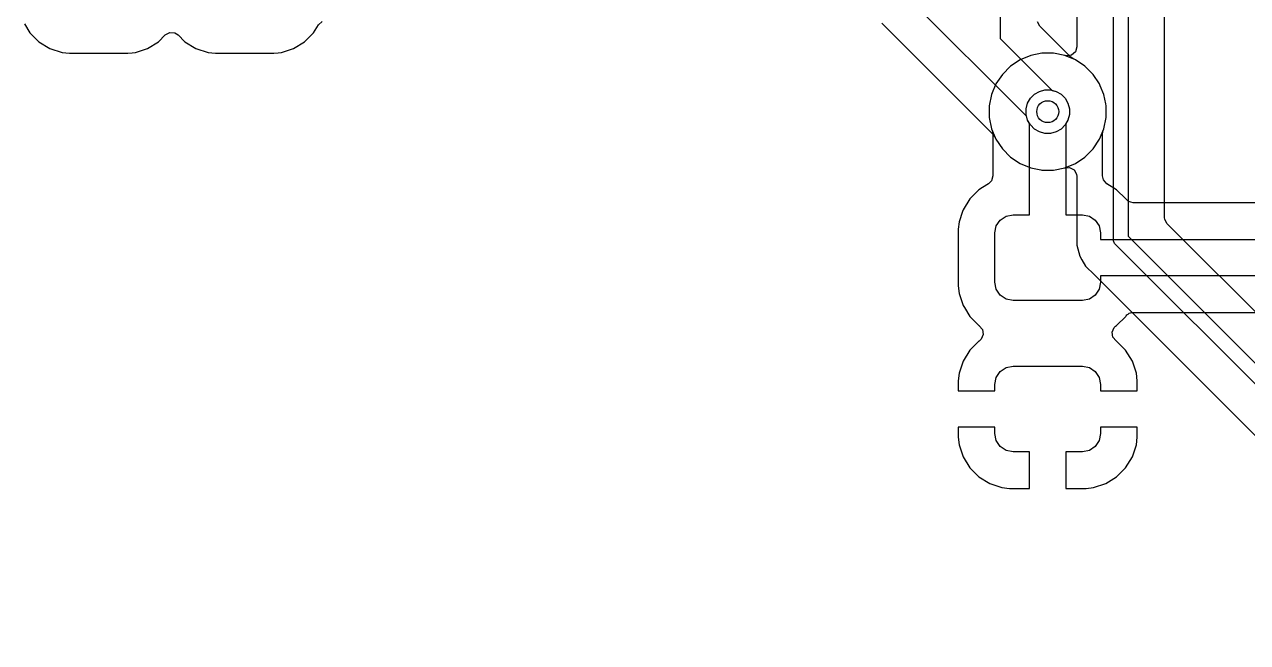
# Model space of a CAD drawing. Header units: inches. Extents: x 6.57 to 9.79, y -8.72 to -3.17.
# Drawn here: x 7.007 to 7.667, y -7.806 to -7.473 of the extents above; entities that cross this region are included whole.
import ezdxf

# ---------------------------------------------------------------- set-up
doc = ezdxf.new("R2010")
doc.units = ezdxf.units.IN
doc.header["$MEASUREMENT"] = 0
doc.layers.add('In1.Cu', color=91, linetype='CONTINUOUS', true_color=0x7fc87f)

msp = doc.modelspace()

# ---------------------------------------------------------------- linework, layer by layer
at = {"layer": 'In1.Cu', "linetype": 'CONTINUOUS'}
for p, q in [((7.59449, -7.58858), (7.59449, -7.19454)), ((7.60236, -7.19291), (7.60236, -7.58695)), ((7.62207, -7.57677), (7.62207, -7.20162)), ((7.57478, -7.20766), (7.57478, -7.48478)), ((7.53346, -7.40171), (7.53346, -7.48018)), ((7.54759, -7.52214), (7.47624, -7.45079)), ((7.0072, -7.47236), (7.01013, -7.47711)), ((7.1631, -7.47711), (7.16575, -7.47281)), ((7.16575, -7.47281), (7.1678, -7.47097)), ((7.46951, -7.47192), (7.52968, -7.5321)), ((7.5548, -7.47364), (7.55348, -7.47123)), ((7.01013, -7.47711), (7.01501, -7.482)), ((7.07947, -7.482), (7.08316, -7.47831)), ((7.08316, -7.47831), (7.08558, -7.47699)), ((7.08558, -7.47699), (7.08832, -7.47719)), ((7.08832, -7.47719), (7.09007, -7.47831)), ((7.09007, -7.47831), (7.09375, -7.482)), ((7.15821, -7.482), (7.1631, -7.47711)), ((7.57147, -7.49031), (7.5548, -7.47364)), ((7.01501, -7.482), (7.02089, -7.48562)), ((7.02089, -7.48562), (7.02745, -7.4878)), ((7.06704, -7.4878), (7.0736, -7.48562)), ((7.0736, -7.48562), (7.07947, -7.482)), ((7.09375, -7.482), (7.09963, -7.48562)), ((7.09963, -7.48562), (7.10619, -7.4878)), ((7.14578, -7.4878), (7.15234, -7.48562)), ((7.15234, -7.48562), (7.15821, -7.482)), ((7.53346, -7.48018), (7.56151, -7.50822)), ((7.57478, -7.48478), (7.57401, -7.48742)), ((7.02745, -7.4878), (7.0315, -7.48821)), ((7.0315, -7.48821), (7.06299, -7.48821)), ((7.06299, -7.48821), (7.06521, -7.48798)), ((7.06299, -7.48821), (7.06299, -7.48821)), ((7.06299, -7.48821), (7.06299, -7.48821)), ((7.06521, -7.48798), (7.06704, -7.4878)), ((7.10619, -7.4878), (7.11024, -7.48821)), ((7.11024, -7.48821), (7.14173, -7.48821)), ((7.14173, -7.48821), (7.14395, -7.48798)), ((7.14173, -7.48821), (7.14173, -7.48821)), ((7.14173, -7.48821), (7.14173, -7.48821)), ((7.14395, -7.48798), (7.14578, -7.4878)), ((7.54413, -7.49176), (7.53897, -7.49521)), ((7.54413, -7.49176), (7.53897, -7.49521)), ((7.54413, -7.49176), (7.53897, -7.49521)), ((7.54986, -7.48938), (7.54413, -7.49176)), ((7.54986, -7.48938), (7.54413, -7.49176)), ((7.54986, -7.48938), (7.54413, -7.49176)), ((7.54413, -7.49176), (7.54413, -7.49176)), ((7.54413, -7.49176), (7.54413, -7.49176)), ((7.54413, -7.49176), (7.54413, -7.49176)), ((7.55595, -7.48817), (7.54986, -7.48938)), ((7.55595, -7.48817), (7.54986, -7.48938)), ((7.55595, -7.48817), (7.54986, -7.48938)), ((7.54986, -7.48938), (7.54986, -7.48938)), ((7.54986, -7.48938), (7.54986, -7.48938)), ((7.54986, -7.48938), (7.54986, -7.48938)), ((7.56216, -7.48817), (7.55595, -7.48817)), ((7.55595, -7.48817), (7.55595, -7.48817)), ((7.56216, -7.48817), (7.55595, -7.48817)), ((7.55595, -7.48817), (7.55595, -7.48817)), ((7.56216, -7.48817), (7.55595, -7.48817)), ((7.55595, -7.48817), (7.55595, -7.48817)), ((7.56825, -7.48938), (7.56216, -7.48817)), ((7.56216, -7.48817), (7.56216, -7.48817)), ((7.56825, -7.48938), (7.56216, -7.48817)), ((7.56216, -7.48817), (7.56216, -7.48817)), ((7.56825, -7.48938), (7.56216, -7.48817)), ((7.56216, -7.48817), (7.56216, -7.48817)), ((7.57398, -7.49176), (7.56825, -7.48938)), ((7.56825, -7.48938), (7.56825, -7.48938)), ((7.57398, -7.49176), (7.56825, -7.48938)), ((7.56825, -7.48938), (7.56825, -7.48938)), ((7.56848, -7.48945), (7.56825, -7.48938)), ((7.56825, -7.48938), (7.56825, -7.48938)), ((7.56825, -7.48938), (7.56825, -7.48938)), ((7.56825, -7.48938), (7.56825, -7.48938)), ((7.56849, -7.48942), (7.56848, -7.48945)), ((7.56921, -7.48961), (7.56849, -7.48942)), ((7.57193, -7.48922), (7.56921, -7.48961)), ((7.57305, -7.49137), (7.57147, -7.49031)), ((7.57401, -7.48742), (7.57193, -7.48922)), ((7.57398, -7.49176), (7.57305, -7.49137)), ((7.57915, -7.49521), (7.57398, -7.49176)), ((7.57398, -7.49176), (7.57398, -7.49176)), ((7.57398, -7.49176), (7.57398, -7.49176)), ((7.57915, -7.49521), (7.57398, -7.49176)), ((7.57398, -7.49176), (7.57398, -7.49176)), ((7.57915, -7.49521), (7.57398, -7.49176)), ((7.57398, -7.49176), (7.57398, -7.49176)), ((7.53458, -7.49959), (7.53113, -7.50476)), ((7.53458, -7.49959), (7.53113, -7.50476)), ((7.53458, -7.49959), (7.53113, -7.50476)), ((7.53896, -7.49521), (7.53458, -7.49959)), ((7.53896, -7.49521), (7.53458, -7.49959)), ((7.53896, -7.49521), (7.53458, -7.49959)), ((7.53458, -7.49959), (7.53458, -7.49959)), ((7.53458, -7.49959), (7.53458, -7.49959)), ((7.53458, -7.49959), (7.53458, -7.49959)), ((7.53897, -7.49521), (7.53896, -7.49521)), ((7.53897, -7.49521), (7.53896, -7.49521)), ((7.53897, -7.49521), (7.53896, -7.49521)), ((7.58353, -7.49959), (7.57915, -7.49521)), ((7.57915, -7.49521), (7.57915, -7.49521)), ((7.58353, -7.49959), (7.57915, -7.49521)), ((7.57915, -7.49521), (7.57915, -7.49521)), ((7.58353, -7.49959), (7.57915, -7.49521)), ((7.57915, -7.49521), (7.57915, -7.49521)), ((7.58698, -7.50476), (7.58353, -7.49959)), ((7.58353, -7.49959), (7.58353, -7.49959)), ((7.58698, -7.50476), (7.58353, -7.49959)), ((7.58353, -7.49959), (7.58353, -7.49959)), ((7.58698, -7.50476), (7.58353, -7.49959)), ((7.58353, -7.49959), (7.58353, -7.49959)), ((7.53113, -7.50476), (7.52875, -7.51049)), ((7.53113, -7.50476), (7.52875, -7.51049)), ((7.53113, -7.50476), (7.52875, -7.51049)), ((7.53113, -7.50476), (7.53113, -7.50476)), ((7.53113, -7.50476), (7.53113, -7.50476)), ((7.53113, -7.50476), (7.53113, -7.50476)), ((7.58741, -7.50579), (7.58698, -7.50476)), ((7.58698, -7.50476), (7.58698, -7.50476)), ((7.58741, -7.50579), (7.58698, -7.50476)), ((7.58698, -7.50476), (7.58698, -7.50476)), ((7.58741, -7.50579), (7.58698, -7.50476)), ((7.58698, -7.50476), (7.58698, -7.50476)), ((7.58936, -7.51049), (7.58741, -7.50579)), ((7.58936, -7.51049), (7.58741, -7.50579)), ((7.58936, -7.51049), (7.58741, -7.50579)), ((7.52875, -7.51049), (7.52754, -7.51658)), ((7.52875, -7.51049), (7.52754, -7.51658)), ((7.52875, -7.51049), (7.52754, -7.51658)), ((7.52875, -7.51049), (7.52875, -7.51049)), ((7.52875, -7.51049), (7.52875, -7.51049)), ((7.52875, -7.51049), (7.52875, -7.51049)), ((7.54814, -7.51517), (7.54968, -7.51249)), ((7.54814, -7.51517), (7.54968, -7.51249)), ((7.54814, -7.51517), (7.54968, -7.51249)), ((7.54968, -7.51249), (7.55187, -7.51031)), ((7.54968, -7.51249), (7.55187, -7.51031)), ((7.54968, -7.51249), (7.55187, -7.51031)), ((7.55187, -7.51031), (7.55454, -7.50877)), ((7.55187, -7.51031), (7.55454, -7.50877)), ((7.55187, -7.51031), (7.55454, -7.50877)), ((7.55454, -7.50877), (7.55751, -7.50798)), ((7.55454, -7.50877), (7.55751, -7.50798)), ((7.55454, -7.50877), (7.55751, -7.50798)), ((7.55751, -7.50798), (7.5606, -7.50798)), ((7.55751, -7.50798), (7.5606, -7.50798)), ((7.55751, -7.50798), (7.5606, -7.50798)), ((7.5606, -7.50798), (7.56358, -7.50877)), ((7.5606, -7.50798), (7.56358, -7.50877)), ((7.5606, -7.50798), (7.56358, -7.50877)), ((7.56151, -7.50822), (7.56358, -7.50877)), ((7.56358, -7.50877), (7.56625, -7.51031)), ((7.56358, -7.50877), (7.56625, -7.51031)), ((7.56358, -7.50877), (7.56625, -7.51031)), ((7.56358, -7.50877), (7.56625, -7.51031)), ((7.56625, -7.51031), (7.56843, -7.51249)), ((7.56625, -7.51031), (7.56843, -7.51249)), ((7.56625, -7.51031), (7.56843, -7.51249)), ((7.56625, -7.51031), (7.56843, -7.51249)), ((7.56843, -7.51249), (7.56997, -7.51517)), ((7.56843, -7.51249), (7.56997, -7.51517)), ((7.56843, -7.51249), (7.56997, -7.51517)), ((7.56843, -7.51249), (7.56997, -7.51517)), ((7.59036, -7.5155), (7.58936, -7.51049)), ((7.59036, -7.5155), (7.58936, -7.51049)), ((7.59036, -7.5155), (7.58936, -7.51049)), ((7.52754, -7.51658), (7.52754, -7.52279)), ((7.52754, -7.51658), (7.52754, -7.52279)), ((7.52754, -7.51658), (7.52754, -7.52279)), ((7.54735, -7.51814), (7.54814, -7.51517)), ((7.54735, -7.51814), (7.54814, -7.51517)), ((7.54735, -7.51814), (7.54814, -7.51517)), ((7.54735, -7.52123), (7.54735, -7.51814)), ((7.54735, -7.52123), (7.54735, -7.51814)), ((7.54735, -7.52123), (7.54735, -7.51814)), ((7.56997, -7.51517), (7.57077, -7.51814)), ((7.56997, -7.51517), (7.57077, -7.51814)), ((7.56997, -7.51517), (7.57077, -7.51814)), ((7.56997, -7.51517), (7.57077, -7.51814)), ((7.57077, -7.51814), (7.57077, -7.52123)), ((7.57077, -7.51814), (7.57077, -7.52123)), ((7.57077, -7.51814), (7.57077, -7.52123)), ((7.57077, -7.51814), (7.57077, -7.52123)), ((7.59057, -7.51658), (7.59036, -7.5155)), ((7.59057, -7.51658), (7.59036, -7.5155)), ((7.59057, -7.51658), (7.59036, -7.5155)), ((7.59057, -7.52279), (7.59057, -7.51658)), ((7.59057, -7.51658), (7.59057, -7.51658)), ((7.59057, -7.51658), (7.59057, -7.51658)), ((7.59057, -7.52279), (7.59057, -7.51658)), ((7.59057, -7.51658), (7.59057, -7.51658)), ((7.59057, -7.51658), (7.59057, -7.51658)), ((7.59057, -7.52279), (7.59057, -7.51658)), ((7.59057, -7.51658), (7.59057, -7.51658)), ((7.59057, -7.51658), (7.59057, -7.51658)), ((7.52754, -7.52279), (7.52875, -7.52888)), ((7.52754, -7.52279), (7.52875, -7.52888)), ((7.52754, -7.52279), (7.52875, -7.52888)), ((7.54814, -7.5242), (7.54735, -7.52123)), ((7.54814, -7.5242), (7.54735, -7.52123)), ((7.54814, -7.5242), (7.54735, -7.52123)), ((7.54814, -7.5242), (7.54759, -7.52214)), ((7.54968, -7.52688), (7.54814, -7.5242)), ((7.54921, -7.52606), (7.54814, -7.5242)), ((7.54968, -7.52688), (7.54814, -7.5242)), ((7.54968, -7.52688), (7.54814, -7.5242)), ((7.54921, -7.5753), (7.54921, -7.52606)), ((7.56997, -7.5242), (7.56843, -7.52688)), ((7.56997, -7.5242), (7.56843, -7.52688)), ((7.56997, -7.5242), (7.56843, -7.52688)), ((7.56997, -7.5242), (7.5689, -7.52606)), ((7.5689, -7.52606), (7.5689, -7.5753)), ((7.57077, -7.52123), (7.56997, -7.5242)), ((7.57077, -7.52123), (7.56997, -7.5242)), ((7.57077, -7.52123), (7.56997, -7.5242)), ((7.57077, -7.52123), (7.56997, -7.5242)), ((7.58936, -7.52888), (7.59057, -7.52279)), ((7.58936, -7.52888), (7.59057, -7.52279)), ((7.58936, -7.52888), (7.59057, -7.52279)), ((7.52875, -7.52888), (7.52875, -7.52888)), ((7.52875, -7.52888), (7.52914, -7.52981)), ((7.52875, -7.52888), (7.52875, -7.52888)), ((7.52875, -7.52888), (7.53113, -7.53461)), ((7.52875, -7.52888), (7.52875, -7.52888)), ((7.52875, -7.52888), (7.53113, -7.53461)), ((7.52914, -7.52981), (7.52951, -7.53168)), ((7.52951, -7.53168), (7.52951, -7.55439)), ((7.52968, -7.5321), (7.53074, -7.53368)), ((7.55187, -7.52906), (7.54968, -7.52688)), ((7.55187, -7.52906), (7.54968, -7.52688)), ((7.55187, -7.52906), (7.54968, -7.52688)), ((7.55454, -7.5306), (7.55187, -7.52906)), ((7.55454, -7.5306), (7.55187, -7.52906)), ((7.55454, -7.5306), (7.55187, -7.52906)), ((7.55751, -7.53139), (7.55454, -7.5306)), ((7.55751, -7.53139), (7.55454, -7.5306)), ((7.55751, -7.53139), (7.55454, -7.5306)), ((7.5606, -7.53139), (7.55751, -7.53139)), ((7.5606, -7.53139), (7.55751, -7.53139)), ((7.5606, -7.53139), (7.55751, -7.53139)), ((7.56358, -7.5306), (7.5606, -7.53139)), ((7.56358, -7.5306), (7.5606, -7.53139)), ((7.56358, -7.5306), (7.5606, -7.53139)), ((7.56625, -7.52906), (7.56358, -7.5306)), ((7.56625, -7.52906), (7.56358, -7.5306)), ((7.56625, -7.52906), (7.56358, -7.5306)), ((7.56843, -7.52688), (7.56625, -7.52906)), ((7.56843, -7.52688), (7.56625, -7.52906)), ((7.56843, -7.52688), (7.56625, -7.52906)), ((7.58698, -7.53461), (7.58936, -7.52888)), ((7.58698, -7.53461), (7.58936, -7.52888)), ((7.5886, -7.53168), (7.58897, -7.52981)), ((7.5886, -7.55439), (7.5886, -7.53168)), ((7.58897, -7.52981), (7.58936, -7.52888)), ((7.53074, -7.53368), (7.53113, -7.53461)), ((7.53113, -7.53461), (7.53113, -7.53461)), ((7.53113, -7.53461), (7.53113, -7.53461)), ((7.53113, -7.53461), (7.53458, -7.53978)), ((7.53113, -7.53461), (7.53113, -7.53461)), ((7.53113, -7.53461), (7.53458, -7.53978)), ((7.53113, -7.53461), (7.53113, -7.53461)), ((7.53113, -7.53461), (7.53458, -7.53978)), ((7.58353, -7.53978), (7.58698, -7.53461)), ((7.58353, -7.53978), (7.58698, -7.53461)), ((7.53458, -7.53978), (7.53458, -7.53978)), ((7.53458, -7.53978), (7.53896, -7.54416)), ((7.53458, -7.53978), (7.53458, -7.53978)), ((7.53458, -7.53978), (7.53896, -7.54416)), ((7.53458, -7.53978), (7.53458, -7.53978)), ((7.53458, -7.53978), (7.53896, -7.54416)), ((7.53896, -7.54416), (7.53897, -7.54416)), ((7.53896, -7.54416), (7.53897, -7.54416)), ((7.53896, -7.54416), (7.53897, -7.54416)), ((7.53897, -7.54416), (7.54413, -7.54761)), ((7.53897, -7.54416), (7.54413, -7.54761)), ((7.53897, -7.54416), (7.54413, -7.54761)), ((7.57398, -7.54761), (7.57915, -7.54416)), ((7.57398, -7.54761), (7.57915, -7.54416)), ((7.57915, -7.54416), (7.58353, -7.53978)), ((7.57915, -7.54416), (7.58353, -7.53978)), ((7.54413, -7.54761), (7.54413, -7.54761)), ((7.54413, -7.54761), (7.54785, -7.54916)), ((7.54413, -7.54761), (7.54413, -7.54761)), ((7.54413, -7.54761), (7.54785, -7.54916)), ((7.54413, -7.54761), (7.54413, -7.54761)), ((7.54413, -7.54761), (7.54986, -7.54999)), ((7.54785, -7.54916), (7.54986, -7.54999)), ((7.54785, -7.54916), (7.54986, -7.54999)), ((7.54986, -7.54999), (7.55541, -7.55109)), ((7.54986, -7.54999), (7.55541, -7.55109)), ((7.54986, -7.54999), (7.54986, -7.54999)), ((7.54986, -7.54999), (7.55541, -7.55109)), ((7.55541, -7.55109), (7.55595, -7.5512)), ((7.55541, -7.55109), (7.55595, -7.5512)), ((7.55541, -7.55109), (7.55595, -7.5512)), ((7.55595, -7.5512), (7.55595, -7.5512)), ((7.55595, -7.5512), (7.55595, -7.5512)), ((7.55595, -7.5512), (7.56216, -7.5512)), ((7.55595, -7.5512), (7.55595, -7.5512)), ((7.55595, -7.5512), (7.55595, -7.5512)), ((7.55595, -7.5512), (7.56216, -7.5512)), ((7.55595, -7.5512), (7.55595, -7.5512)), ((7.55595, -7.5512), (7.55595, -7.5512)), ((7.55595, -7.5512), (7.56216, -7.5512)), ((7.56216, -7.5512), (7.56825, -7.54999)), ((7.56216, -7.5512), (7.56825, -7.54999)), ((7.56216, -7.5512), (7.56825, -7.54999)), ((7.56216, -7.5512), (7.56216, -7.5512)), ((7.56216, -7.5512), (7.56216, -7.5512)), ((7.56216, -7.5512), (7.56216, -7.5512)), ((7.56825, -7.54999), (7.57398, -7.54761)), ((7.56825, -7.54999), (7.57398, -7.54761)), ((7.56825, -7.54999), (7.56848, -7.54992)), ((7.56825, -7.54999), (7.56825, -7.54999)), ((7.56848, -7.54992), (7.56851, -7.55003)), ((7.56851, -7.55003), (7.57076, -7.54978)), ((7.57076, -7.54978), (7.57322, -7.55101)), ((7.57322, -7.55101), (7.57463, -7.55338)), ((7.52719, -7.55854), (7.52379, -7.56064)), ((7.52873, -7.55703), (7.52719, -7.55854)), ((7.52951, -7.55439), (7.52873, -7.55703)), ((7.57463, -7.55338), (7.57478, -7.55459)), ((7.57478, -7.55459), (7.57478, -7.58517)), ((7.58908, -7.5565), (7.5886, -7.55439)), ((7.59092, -7.55854), (7.58908, -7.5565)), ((7.59621, -7.5618), (7.59092, -7.55854)), ((7.5219, -7.5618), (7.51702, -7.56669)), ((7.52379, -7.56064), (7.5219, -7.5618)), ((7.60109, -7.56669), (7.59621, -7.5618)), ((7.59621, -7.5618), (7.59621, -7.5618)), ((7.51702, -7.56669), (7.51339, -7.57257)), ((7.60127, -7.56691), (7.60109, -7.56669)), ((7.60132, -7.56687), (7.60127, -7.56691)), ((7.60253, -7.5681), (7.60132, -7.56687)), ((7.60517, -7.56888), (7.60253, -7.5681)), ((7.68335, -7.56888), (7.60517, -7.56888)), ((7.51309, -7.57348), (7.51122, -7.57912)), ((7.51339, -7.57257), (7.51309, -7.57348)), ((7.51339, -7.57257), (7.51339, -7.57257)), ((7.53126, -7.58137), (7.53339, -7.57818)), ((7.53339, -7.57818), (7.53659, -7.57604)), ((7.53659, -7.57604), (7.54035, -7.5753)), ((7.54035, -7.5753), (7.54921, -7.5753)), ((7.5689, -7.5753), (7.57776, -7.5753)), ((7.57776, -7.5753), (7.58152, -7.57604)), ((7.58152, -7.57604), (7.58472, -7.57818)), ((7.58472, -7.57818), (7.58685, -7.58137)), ((7.62218, -7.57781), (7.62207, -7.57677)), ((7.6235, -7.58022), (7.62218, -7.57781)), ((7.51122, -7.57912), (7.51081, -7.58317)), ((7.51081, -7.58317), (7.51081, -7.61368)), ((7.51122, -7.57912), (7.51122, -7.57912)), ((7.51122, -7.57912), (7.51122, -7.57912)), ((7.53051, -7.58514), (7.53126, -7.58137)), ((7.53051, -7.61171), (7.53051, -7.58514)), ((7.57478, -7.58517), (7.57478, -7.58517)), ((7.57478, -7.58517), (7.57478, -7.5917)), ((7.58685, -7.58137), (7.5876, -7.58514)), ((7.5876, -7.58514), (7.5876, -7.58858)), ((7.67987, -7.63659), (7.6235, -7.58022)), ((7.57478, -7.5917), (7.57478, -7.5917)), ((7.57478, -7.5917), (7.57639, -7.59771)), ((7.5876, -7.58858), (7.70791, -7.58858)), ((7.59456, -7.58935), (7.59449, -7.58858)), ((7.59515, -7.59077), (7.59456, -7.58935)), ((7.59564, -7.59137), (7.59515, -7.59077)), ((8.39961, -8.39534), (7.59564, -7.59137)), ((7.60236, -7.58695), (8.40403, -8.38861)), ((7.57639, -7.59771), (7.57753, -7.59968)), ((7.57753, -7.59968), (7.57753, -7.59968)), ((7.57753, -7.59968), (7.57753, -7.59968)), ((7.57753, -7.59968), (7.57951, -7.6031)), ((7.57951, -7.6031), (7.57951, -7.6031)), ((7.57951, -7.6031), (7.58419, -7.60778)), ((7.53126, -7.61548), (7.53051, -7.61171)), ((7.58419, -7.60778), (7.58419, -7.60778)), ((7.58419, -7.60778), (8.38788, -8.41147)), ((7.5876, -7.61171), (7.58685, -7.61548)), ((7.70791, -7.60827), (7.5876, -7.60827)), ((7.5876, -7.60827), (7.5876, -7.61171)), ((7.51081, -7.61368), (7.51081, -7.61368)), ((7.51081, -7.61368), (7.51122, -7.61773)), ((7.51122, -7.61773), (7.51122, -7.61773)), ((7.51122, -7.61773), (7.51339, -7.62428)), ((7.53339, -7.61867), (7.53126, -7.61548)), ((7.58685, -7.61548), (7.58472, -7.61867)), ((7.51339, -7.62428), (7.51339, -7.62428)), ((7.51339, -7.62428), (7.51408, -7.6254)), ((7.53659, -7.62081), (7.53339, -7.61867)), ((7.54035, -7.62156), (7.53659, -7.62081)), ((7.57776, -7.62156), (7.54035, -7.62156)), ((7.58152, -7.62081), (7.57776, -7.62156)), ((7.58472, -7.61867), (7.58152, -7.62081)), ((7.51408, -7.6254), (7.51702, -7.63016)), ((7.51702, -7.63016), (7.5219, -7.63505)), ((7.59621, -7.63505), (7.60109, -7.63016)), ((7.60109, -7.63016), (7.60132, -7.62979)), ((7.60132, -7.62979), (7.60174, -7.62938)), ((7.60174, -7.62938), (7.60246, -7.62899)), ((7.60246, -7.62899), (7.60306, -7.62845)), ((7.60306, -7.62845), (7.60377, -7.62829)), ((7.60377, -7.62829), (7.60417, -7.62808)), ((7.60417, -7.62808), (7.60457, -7.62811)), ((7.60457, -7.62811), (7.60517, -7.62797)), ((7.60517, -7.62797), (7.68332, -7.62797)), ((7.5219, -7.63505), (7.52203, -7.63513)), ((7.52203, -7.63513), (7.52203, -7.63513)), ((7.52203, -7.63513), (7.5221, -7.63521)), ((7.5221, -7.63521), (7.52213, -7.63522)), ((7.52213, -7.63522), (7.52212, -7.63523)), ((7.52212, -7.63523), (7.52387, -7.63717)), ((7.52387, -7.63717), (7.52432, -7.63989)), ((7.5938, -7.63868), (7.59489, -7.63615)), ((7.59489, -7.63615), (7.59521, -7.6358)), ((7.59521, -7.6358), (7.59561, -7.63542)), ((7.59561, -7.63542), (7.59621, -7.63505)), ((7.52192, -7.64351), (7.51703, -7.64839)), ((7.52203, -7.64344), (7.52192, -7.64351)), ((7.52192, -7.64351), (7.52192, -7.64351)), ((7.52322, -7.64241), (7.52203, -7.64344)), ((7.52432, -7.63989), (7.52322, -7.64241)), ((7.59424, -7.64139), (7.5938, -7.63868)), ((7.59598, -7.64333), (7.59424, -7.64139)), ((7.59601, -7.64337), (7.59597, -7.64333)), ((7.59597, -7.64333), (7.59598, -7.64333)), ((7.59608, -7.64344), (7.59601, -7.64337)), ((7.59619, -7.64351), (7.59608, -7.64344)), ((7.60108, -7.64839), (7.59619, -7.64351)), ((7.59619, -7.64351), (7.59619, -7.64351)), ((7.51703, -7.64839), (7.51341, -7.65427)), ((7.6047, -7.65427), (7.60108, -7.64839)), ((7.51341, -7.65427), (7.51124, -7.66082)), ((7.51341, -7.65427), (7.51341, -7.65427)), ((7.53339, -7.65987), (7.53659, -7.65774)), ((7.53659, -7.65774), (7.54035, -7.65699)), ((7.54035, -7.65699), (7.57776, -7.65699)), ((7.57776, -7.65699), (7.58152, -7.65774)), ((7.58152, -7.65774), (7.58472, -7.65987)), ((7.60687, -7.66082), (7.6047, -7.65427)), ((7.6047, -7.65427), (7.6047, -7.65427)), ((7.51124, -7.66082), (7.51083, -7.66486)), ((7.51124, -7.66082), (7.51124, -7.66082)), ((7.53051, -7.66683), (7.53126, -7.66306)), ((7.53126, -7.66306), (7.53339, -7.65987)), ((7.58472, -7.65987), (7.58685, -7.66306)), ((7.58685, -7.66306), (7.5876, -7.66683)), ((7.60728, -7.66486), (7.60687, -7.66082)), ((7.51083, -7.66486), (7.51083, -7.67028)), ((7.51083, -7.67028), (7.53051, -7.67028)), ((7.53051, -7.67028), (7.53051, -7.66683)), ((7.5876, -7.66683), (7.5876, -7.67028)), ((7.5876, -7.67028), (7.60728, -7.67028)), ((7.60728, -7.67028), (7.60728, -7.66486)), ((7.60728, -7.66486), (7.60728, -7.66486)), ((7.53051, -7.68996), (7.51083, -7.68996)), ((7.51083, -7.68996), (7.51083, -7.69537)), ((7.53051, -7.69341), (7.53051, -7.68996)), ((7.60728, -7.68996), (7.5876, -7.68996)), ((7.5876, -7.68996), (7.5876, -7.69341)), ((7.60728, -7.69537), (7.60728, -7.68996)), ((7.51083, -7.69537), (7.51124, -7.69942)), ((7.53126, -7.69717), (7.53051, -7.69341)), ((7.53339, -7.70037), (7.53126, -7.69717)), ((7.58685, -7.69717), (7.58472, -7.70037)), ((7.5876, -7.69341), (7.58685, -7.69717)), ((7.60687, -7.69942), (7.60728, -7.69537)), ((7.60728, -7.69537), (7.60728, -7.69537)), ((7.51124, -7.69942), (7.51341, -7.70597)), ((7.53659, -7.7025), (7.53339, -7.70037)), ((7.54035, -7.70325), (7.53659, -7.7025)), ((7.54921, -7.70325), (7.54035, -7.70325)), ((7.54921, -7.72293), (7.54921, -7.70325)), ((7.57776, -7.70325), (7.5689, -7.70325)), ((7.5689, -7.70325), (7.5689, -7.72293)), ((7.58152, -7.7025), (7.57776, -7.70325)), ((7.58472, -7.70037), (7.58152, -7.7025)), ((7.6047, -7.70597), (7.60687, -7.69942)), ((7.60687, -7.69942), (7.60687, -7.69942)), ((7.51341, -7.70597), (7.51341, -7.70597)), ((7.51341, -7.70597), (7.51703, -7.71184)), ((7.60108, -7.71184), (7.6047, -7.70597)), ((7.6047, -7.70597), (7.6047, -7.70597)), ((7.51703, -7.71184), (7.52192, -7.71672)), ((7.52192, -7.71672), (7.52779, -7.72035)), ((7.59032, -7.72035), (7.59619, -7.71672)), ((7.59619, -7.71672), (7.60108, -7.71184)), ((7.52779, -7.72035), (7.52779, -7.72035)), ((7.52779, -7.72035), (7.53434, -7.72252)), ((7.53434, -7.72252), (7.53434, -7.72252)), ((7.53434, -7.72252), (7.53839, -7.72293)), ((7.53839, -7.72293), (7.54921, -7.72293)), ((7.54921, -7.72293), (7.54921, -7.72293)), ((7.5689, -7.72293), (7.57972, -7.72293)), ((7.57972, -7.72293), (7.58377, -7.72252)), ((7.57972, -7.72293), (7.57972, -7.72293)), ((7.58377, -7.72252), (7.59032, -7.72035)), ((7.59032, -7.72035), (7.59032, -7.72035))]:
    msp.add_line(p, q, dxfattribs=at)
at = {"layer": 'In1.Cu'}
msp.add_circle((7.55906, -7.51969), 0.00591, dxfattribs=at)
msp.add_circle((7.55906, -7.51969), 0.00591, dxfattribs=at)
msp.add_circle((7.55906, -7.51969), 0.00591, dxfattribs=at)
msp.add_circle((7.55906, -7.51969), 0.00591, dxfattribs=at)

doc.saveas('drawing.dxf')
